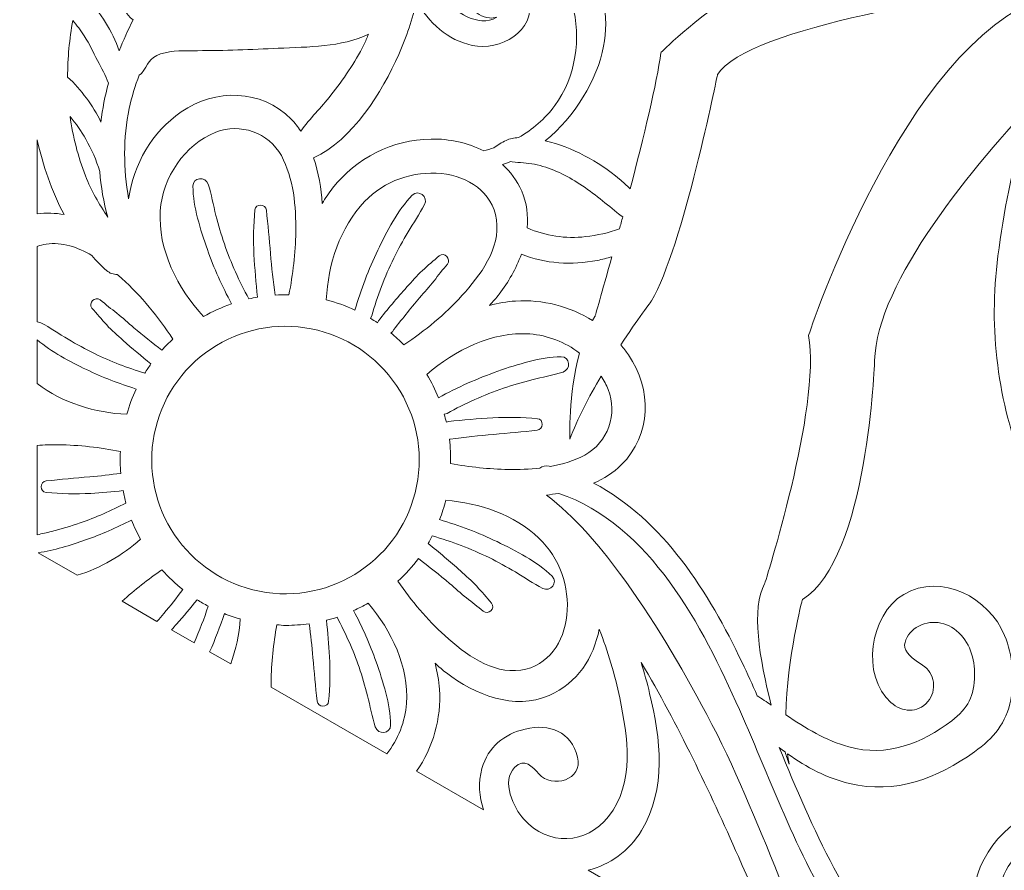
# Model space of a CAD drawing. Extents: x 7 to 992, y -718 to -282.
# Drawn here: x 551.3 to 611.2, y -464 to -412.2 of the extents above; entities that cross this region are included whole.
import ezdxf

# ---------------------------------------------------------------- set-up
doc = ezdxf.new("R2010")
doc.units = 0
doc.header["$MEASUREMENT"] = 0
doc.layers.add('Layer 1', color=7, linetype='Continuous')

msp = doc.modelspace()

# ---------------------------------------------------------------- linework, layer by layer
at = {"layer": 'Layer 1', "lineweight": 0}
for points, knots in [([(515.444, -282.485), (515.444, -282.485), (265.444, -282.485), (265.444, -282.485), (265.444, -282.485), (259.139, -282.485), (259.139, -282.485), (259.139, -282.485), (27.261, -282.485), (27.261, -282.485), (27.261, -282.485), (27.261, -282.863), (27.261, -282.863), (27.261, -282.863), (25.9, -282.863), (25.9, -282.863), (25.9, -282.863), (24.898, -282.863), (24.898, -282.863), (24.898, -282.863), (7.489, -306.853), (7.489, -306.853), (7.489, -306.853), (7.489, -496.33), (7.489, -496.33), (7.489, -496.33), (24.898, -524.256), (24.898, -524.256), (24.898, -524.256), (25.039, -524.256), (25.039, -524.256), (25.039, -524.256), (25.9, -525.977), (25.9, -525.977), (25.9, -525.977), (34.578, -543.332), (34.578, -543.332), (34.578, -543.332), (85.476, -645.118), (85.476, -645.118), (85.476, -645.118), (85.476, -693.393), (85.476, -693.393), (85.476, -693.602), (85.486, -693.809), (85.492, -694.016), (85.35, -694.597), (85.266, -695.2), (85.266, -695.825), (85.266, -695.825), (85.266, -710.022), (85.266, -710.022), (85.266, -714.223), (88.671, -717.628), (92.872, -717.628), (92.872, -717.628), (107.069, -717.628), (107.069, -717.628), (107.484, -717.628), (107.889, -717.586), (108.286, -717.521), (108.736, -717.547), (109.188, -717.561), (109.644, -717.561), (109.644, -717.561), (182.159, -717.561), (182.159, -717.561), (182.563, -717.561), (182.965, -717.551), (183.365, -717.531), (183.743, -717.589), (184.126, -717.628), (184.52, -717.628), (184.52, -717.628), (198.717, -717.628), (198.717, -717.628), (202.917, -717.628), (206.322, -714.223), (206.322, -710.022), (206.322, -710.022), (206.322, -695.825), (206.322, -695.825), (206.322, -695.534), (206.302, -695.248), (206.271, -694.965), (206.303, -694.465), (206.325, -693.962), (206.326, -693.453), (206.326, -693.453), (206.326, -645.118), (206.326, -645.118), (206.326, -645.118), (257.204, -543.332), (257.204, -543.332), (257.204, -543.332), (259.139, -539.46), (259.139, -539.46), (259.139, -539.46), (266.763, -524.209), (266.763, -524.209), (266.763, -524.209), (266.763, -645.118), (266.763, -645.118), (266.763, -645.118), (363.469, -645.118), (363.469, -645.118), (363.737, -645.117), (364.003, -645.104), (364.27, -645.096), (364.76, -645.195), (365.268, -645.248), (365.787, -645.248), (365.787, -645.248), (379.984, -645.248), (379.984, -645.248), (384.185, -645.248), (387.59, -641.843), (387.59, -637.643), (387.59, -637.643), (387.59, -623.445), (387.59, -623.445), (387.59, -623.12), (387.563, -622.802), (387.523, -622.487), (387.556, -621.959), (387.579, -621.428), (387.578, -620.891), (387.578, -620.891), (387.578, -584.634), (387.578, -584.634), (387.578, -584.634), (508.12, -524.362), (508.12, -524.362), (508.12, -524.362), (508.12, -717.561), (508.12, -717.561), (508.12, -717.561), (544.378, -717.561), (544.378, -717.561), (545.281, -717.563), (546.172, -717.512), (547.049, -717.417), (547.049, -717.417), (560.83, -717.417), (560.83, -717.417), (565.03, -717.417), (568.436, -714.012), (568.436, -709.811), (568.436, -709.811), (568.436, -696.131), (568.436, -696.131), (568.534, -695.251), (568.591, -694.358), (568.593, -693.453), (568.593, -693.453), (568.593, -645.118), (568.593, -645.118), (568.593, -645.118), (689.443, -645.118), (689.443, -645.118), (689.443, -645.118), (689.443, -693.393), (689.443, -693.393), (689.443, -693.594), (689.453, -693.791), (689.458, -693.99), (689.345, -694.514), (689.28, -695.056), (689.28, -695.614), (689.28, -695.614), (689.28, -709.811), (689.28, -709.811), (689.28, -714.012), (692.686, -717.417), (696.886, -717.417), (696.886, -717.417), (710.981, -717.417), (710.981, -717.417), (711.845, -717.511), (712.722, -717.561), (713.611, -717.561), (713.611, -717.561), (749.903, -717.561), (749.903, -717.561), (749.903, -717.561), (749.903, -524.209), (749.903, -524.209), (749.903, -524.209), (870.731, -584.622), (870.731, -584.622), (870.731, -584.622), (870.731, -620.95), (870.731, -620.95), (870.731, -621.353), (870.741, -621.753), (870.761, -622.151), (870.71, -622.506), (870.675, -622.865), (870.675, -623.233), (870.675, -623.233), (870.675, -637.431), (870.675, -637.431), (870.675, -641.632), (874.08, -645.036), (878.28, -645.036), (878.28, -645.036), (892.478, -645.036), (892.478, -645.036), (892.583, -645.036), (892.687, -645.025), (892.791, -645.02), (893.486, -645.081), (894.188, -645.118), (894.898, -645.118), (894.898, -645.118), (991.581, -645.118), (991.581, -645.118), (991.581, -645.118), (991.581, -282.485), (991.581, -282.485), (991.581, -282.485), (515.444, -282.485), (515.444, -282.485)], [0, 0, 0, 0, 1, 1, 1, 2, 2, 2, 3, 3, 3, 4, 4, 4, 5, 5, 5, 6, 6, 6, 7, 7, 7, 8, 8, 8, 9, 9, 9, 10, 10, 10, 11, 11, 11, 12, 12, 12, 13, 13, 13, 14, 14, 14, 15, 15, 15, 16, 16, 16, 17, 17, 17, 18, 18, 18, 19, 19, 19, 20, 20, 20, 21, 21, 21, 22, 22, 22, 23, 23, 23, 24, 24, 24, 25, 25, 25, 26, 26, 26, 27, 27, 27, 28, 28, 28, 29, 29, 29, 30, 30, 30, 31, 31, 31, 32, 32, 32, 33, 33, 33, 34, 34, 34, 35, 35, 35, 36, 36, 36, 37, 37, 37, 38, 38, 38, 39, 39, 39, 40, 40, 40, 41, 41, 41, 42, 42, 42, 43, 43, 43, 44, 44, 44, 45, 45, 45, 46, 46, 46, 47, 47, 47, 48, 48, 48, 49, 49, 49, 50, 50, 50, 51, 51, 51, 52, 52, 52, 53, 53, 53, 54, 54, 54, 55, 55, 55, 56, 56, 56, 57, 57, 57, 58, 58, 58, 59, 59, 59, 60, 60, 60, 61, 61, 61, 62, 62, 62, 63, 63, 63, 64, 64, 64, 65, 65, 65, 66, 66, 66, 67, 67, 67, 68, 68, 68, 69, 69, 69, 70, 70, 70, 71, 71, 71, 72, 72, 72, 73, 73, 73, 74, 74, 74, 74]), ([(587.828, -421.895), (586.526, -420.817), (584.96, -419.96), (583.313, -419.563), (585.123, -418.081), (586.465, -415.864), (586.86, -413.817), (587.565, -410.179), (585.304, -406.305), (582.087, -404.668), (580.206, -403.71), (578.036, -403.727), (576.421, -405.173), (576.327, -405.257), (576.25, -405.351), (576.164, -405.44), (576.146, -402.813), (575.645, -400.186), (574.688, -397.742), (574.465, -397.172), (574.212, -396.626), (573.943, -396.093), (577.532, -398.308), (581.525, -399.689), (586.039, -399.661), (587.107, -403.989), (592.521, -405.773), (596.514, -405.75), (601.091, -405.724), (605.897, -404.427), (609.835, -401.972), (609.94, -402.684), (610.079, -403.391), (610.257, -404.088), (597.572, -406.625), (590.352, -414.205), (590.352, -414.205), (590.1, -416.046), (589.299, -419.353), (588.478, -422.49), (588.261, -422.284), (588.047, -422.077), (587.828, -421.895)], [0, 0, 0, 0, 1, 1, 1, 2, 2, 2, 3, 3, 3, 4, 4, 4, 5, 5, 5, 6, 6, 6, 7, 7, 7, 8, 8, 8, 9, 9, 9, 10, 10, 10, 11, 11, 11, 12, 12, 12, 13, 13, 13, 14, 14, 14, 14]), ([(574.398, -414.309), (574.869, -413.254), (575.217, -412.16), (575.491, -411.048), (576.168, -412.367), (577.413, -413.457), (578.857, -413.762), (580.598, -414.128), (582.698, -412.916), (582.358, -410.935), (582.078, -409.304), (579.44, -408.158), (578.732, -410.146), (578.422, -411.017), (578.961, -412.037), (579.923, -412.095), (580.08, -412.104), (580.223, -412.085), (580.356, -412.053), (579.83, -412.41), (579.069, -412.266), (578.527, -412.009), (577.46, -411.505), (576.65, -410.349), (576.587, -409.159), (576.535, -408.203), (577.191, -407.139), (577.948, -406.592), (578.916, -405.893), (580.065, -406.003), (581.109, -406.486), (583.044, -407.379), (584.398, -409.232), (584.956, -411.258), (585.525, -413.33), (585.17, -415.688), (583.891, -417.427), (583.307, -418.222), (582.538, -418.888), (581.676, -419.372), (581.412, -419.391), (581.155, -419.435), (580.926, -419.549), (580.663, -419.68), (580.412, -419.823), (580.185, -419.992), (579.98, -420.056), (579.774, -420.124), (579.568, -420.187), (578.607, -419.682), (577.486, -419.444), (576.357, -419.461), (574, -419.498), (571.818, -420.599), (570.367, -422.452), (570.135, -422.749), (569.929, -423.062), (569.736, -423.384), (569.675, -422.474), (569.52, -421.508), (569.214, -420.601), (571.588, -419.526), (573.373, -416.602), (574.398, -414.309)], [0, 0, 0, 0, 1, 1, 1, 2, 2, 2, 3, 3, 3, 4, 4, 4, 5, 5, 5, 6, 6, 6, 7, 7, 7, 8, 8, 8, 9, 9, 9, 10, 10, 10, 11, 11, 11, 12, 12, 12, 13, 13, 13, 14, 14, 14, 15, 15, 15, 16, 16, 16, 17, 17, 17, 18, 18, 18, 19, 19, 19, 20, 20, 20, 21, 21, 21, 21]), ([(556.545, -412.372), (556.206, -411.807), (555.808, -411.288), (555.37, -410.797), (555.254, -410.667), (555.137, -410.536), (555.015, -410.409), (555.304, -409.458), (555.671, -408.531), (556.134, -407.638), (556.328, -408.156), (556.529, -408.673), (556.732, -409.19), (556.944, -409.73), (557.156, -410.27), (557.369, -410.81), (557.56, -411.294), (557.772, -411.913), (558.238, -412.203), (557.911, -412.821), (557.628, -413.456), (557.374, -414.099), (557.374, -414.099), (557.372, -414.092), (557.372, -414.092), (557.211, -413.495), (556.86, -412.898), (556.545, -412.372)], [0, 0, 0, 0, 1, 1, 1, 2, 2, 2, 3, 3, 3, 4, 4, 4, 5, 5, 5, 6, 6, 6, 7, 7, 7, 8, 8, 8, 9, 9, 9, 9]), ([(596.663, -446.527), (595.837, -447.995), (596.331, -451.088), (597.069, -453.912), (596.784, -453.72), (596.499, -453.529), (596.211, -453.344), (595.914, -452.667), (595.611, -451.991), (595.293, -451.322), (593.273, -447.081), (590.492, -442.606), (586.251, -440.401), (586.879, -440.123), (587.46, -439.764), (587.94, -439.29), (589.79, -437.465), (589.808, -434.683), (588.377, -432.593), (588.232, -432.381), (588.066, -432.187), (587.901, -431.994), (588.928, -430.433), (589.776, -429.313), (589.776, -429.313), (591.69, -426.062), (593.793, -415.543), (593.793, -415.543), (595.596, -412.592), (609.333, -410.627), (613.224, -410.125), (613.407, -410.34), (613.593, -410.552), (613.791, -410.755), (605.031, -413.843), (599.34, -431.417), (599.34, -431.417), (600.106, -435.817), (596.663, -446.527), (596.663, -446.527)], [0, 0, 0, 0, 1, 1, 1, 2, 2, 2, 3, 3, 3, 4, 4, 4, 5, 5, 5, 6, 6, 6, 7, 7, 7, 8, 8, 8, 9, 9, 9, 10, 10, 10, 11, 11, 11, 12, 12, 12, 13, 13, 13, 13]), ([(556.269, -418.427), (556.015, -417.919), (555.733, -417.424), (555.387, -416.975), (555.041, -416.524), (554.675, -416.064), (554.241, -415.688), (554.246, -414.524), (554.348, -413.373), (554.56, -412.248), (554.796, -412.528), (555.047, -412.862), (555.256, -413.182), (555.594, -413.698), (555.777, -414.17), (556.06, -414.687), (556.307, -415.139), (556.538, -415.58), (556.726, -416.06), (556.516, -416.842), (556.363, -417.632), (556.269, -418.427)], [0, 0, 0, 0, 1, 1, 1, 2, 2, 2, 3, 3, 3, 4, 4, 4, 5, 5, 5, 6, 6, 6, 7, 7, 7, 7]), ([(561.15, -417.815), (559.372, -419.033), (558.249, -420.996), (557.953, -423.095), (557.628, -421.278), (557.619, -419.409), (557.992, -417.602), (558.137, -416.901), (558.349, -416.231), (558.597, -415.578), (558.597, -415.578), (558.736, -415.463), (558.736, -415.463), (559.157, -414.92), (559.175, -414.514), (559.902, -414.285), (560.622, -414.057), (561.396, -414.086), (562.142, -414.084), (563.781, -414.079), (565.418, -414.013), (567.056, -413.937), (568.883, -413.853), (570.909, -413.875), (572.552, -413.087), (572.456, -413.298), (572.379, -413.517), (572.273, -413.723), (571.714, -414.822), (571.025, -415.825), (570.264, -416.793), (569.671, -417.548), (568.988, -418.212), (568.426, -418.978), (568.252, -418.72), (568.065, -418.473), (567.847, -418.252), (566.023, -416.402), (563.24, -416.384), (561.15, -417.815)], [0, 0, 0, 0, 1, 1, 1, 2, 2, 2, 3, 3, 3, 4, 4, 4, 5, 5, 5, 6, 6, 6, 7, 7, 7, 8, 8, 8, 9, 9, 9, 10, 10, 10, 11, 11, 11, 12, 12, 12, 13, 13, 13, 13]), ([(639.14, -471.974), (637.841, -470.718), (635.896, -470.507), (634.263, -471.243), (633.332, -471.662), (632.536, -472.336), (631.965, -473.184), (631.804, -473.422), (631.668, -473.658), (631.552, -473.895), (631.436, -473.658), (631.3, -473.422), (631.138, -473.184), (630.567, -472.336), (629.771, -471.662), (628.841, -471.243), (627.208, -470.507), (625.263, -470.718), (623.964, -471.974), (624.858, -468.197), (623.219, -463.827), (620.138, -461.427), (617.996, -459.759), (615.239, -459.245), (612.776, -460.538), (610.501, -461.731), (608.765, -464.469), (609.565, -467.081), (610.201, -469.153), (613.237, -470.421), (614.613, -468.245), (615.026, -467.592), (614.711, -466.754), (615.055, -466.132), (615.455, -465.408), (616.503, -465.552), (617.151, -465.809), (617.981, -466.138), (618.523, -466.871), (618.752, -467.715), (619.239, -469.507), (618.529, -471.795), (616.989, -472.878), (615.232, -474.112), (612.221, -473.686), (610.291, -473.108), (605.841, -471.777), (602.971, -467.706), (600.876, -463.81), (599.604, -461.445), (598.578, -458.972), (597.55, -456.499), (597.665, -456.592), (597.79, -456.672), (597.909, -456.761), (597.992, -457.018), (598.074, -457.266), (598.152, -457.498), (598.114, -457.294), (598.086, -457.082), (598.059, -456.871), (599.207, -457.706), (600.481, -458.358), (601.819, -458.682), (604.616, -459.358), (607.167, -458.38), (609.435, -456.755), (610.574, -455.937), (611.384, -454.987), (611.647, -453.581), (611.891, -452.269), (611.771, -450.904), (611.264, -449.667), (610.328, -447.385), (607.431, -445.821), (605.13, -447.172), (603.042, -448.399), (602.512, -452.136), (604.352, -453.749), (605.026, -454.34), (605.97, -454.437), (606.595, -453.699), (607.157, -453.034), (607.04, -451.949), (606.271, -451.478), (605.921, -451.265), (605.279, -450.844), (605.193, -450.398), (605.117, -450.005), (605.453, -449.515), (605.74, -449.299), (606.549, -448.691), (607.569, -448.758), (608.347, -449.386), (609.14, -450.027), (609.445, -451.108), (609.443, -452.094), (609.441, -453.334), (609.022, -454.113), (608.05, -454.862), (606.232, -456.264), (604.083, -457.081), (601.794, -456.454), (600.38, -456.066), (599.151, -455.309), (597.949, -454.504), (598.023, -451.011), (598.958, -447.483), (598.958, -447.483), (602.974, -444.997), (603.356, -432.948), (603.356, -432.948), (603.482, -428.136), (609.391, -421.065), (613.371, -416.833), (613.038, -417.42), (612.743, -418.025), (612.535, -418.67), (611.704, -421.244), (611.215, -423.896), (610.862, -426.574), (610.268, -431.077), (610.866, -435.421), (612.499, -439.653), (614.087, -443.771), (616.157, -448.1), (619.417, -451.177), (622.476, -454.062), (625.808, -454.957), (629.663, -455.319), (629.714, -455.414), (629.808, -455.484), (629.947, -455.477), (630.27, -455.459), (630.587, -455.44), (630.902, -455.419), (631.217, -455.44), (631.534, -455.459), (631.857, -455.477), (631.996, -455.484), (632.09, -455.414), (632.141, -455.319), (635.996, -454.957), (639.328, -454.062), (642.386, -451.177), (645.647, -448.1), (647.717, -443.771), (649.305, -439.653), (650.938, -435.421), (651.537, -431.077), (650.941, -426.574), (650.589, -423.896), (650.1, -421.244), (649.269, -418.67), (649.061, -418.025), (648.766, -417.42), (648.433, -416.833), (652.414, -421.065), (658.321, -428.136), (658.448, -432.948), (658.448, -432.948), (658.83, -444.997), (662.847, -447.483), (662.847, -447.483), (663.936, -451.588), (663.856, -455.325), (663.055, -455.796), (662.222, -456.203), (661.31, -456.454), (659.021, -457.081), (656.872, -456.264), (655.053, -454.862), (654.081, -454.113), (653.662, -453.334), (653.66, -452.094), (653.658, -451.108), (653.963, -450.027), (654.757, -449.386), (655.534, -448.758), (656.555, -448.691), (657.362, -449.299), (657.65, -449.515), (657.986, -450.005), (657.91, -450.398), (657.824, -450.844), (657.183, -451.265), (656.833, -451.478), (656.064, -451.949), (655.947, -453.034), (656.509, -453.699), (657.134, -454.437), (658.077, -454.34), (658.752, -453.749), (660.592, -452.136), (660.062, -448.399), (657.974, -447.172), (655.673, -445.821), (652.774, -447.385), (651.839, -449.667), (651.332, -450.904), (651.213, -452.269), (651.457, -453.581), (651.72, -454.987), (652.529, -455.937), (653.669, -456.755), (655.936, -458.38), (658.486, -459.358), (661.284, -458.682), (662.821, -458.31), (664.283, -457.52), (665.554, -456.499), (664.525, -458.972), (663.5, -461.445), (662.228, -463.81), (660.133, -467.706), (657.262, -471.777), (652.813, -473.108), (650.882, -473.686), (647.871, -474.112), (646.113, -472.878), (644.574, -471.795), (643.864, -469.507), (644.352, -467.715), (644.581, -466.871), (645.123, -466.138), (645.952, -465.809), (646.6, -465.552), (647.648, -465.408), (648.049, -466.132), (648.393, -466.754), (648.077, -467.592), (648.49, -468.245), (649.866, -470.421), (652.902, -469.153), (653.537, -467.081), (654.338, -464.469), (652.603, -461.731), (650.327, -460.538), (647.863, -459.245), (645.107, -459.759), (642.966, -461.427), (639.885, -463.827), (638.245, -468.197), (639.14, -471.974)], [0, 0, 0, 0, 1, 1, 1, 2, 2, 2, 3, 3, 3, 4, 4, 4, 5, 5, 5, 6, 6, 6, 7, 7, 7, 8, 8, 8, 9, 9, 9, 10, 10, 10, 11, 11, 11, 12, 12, 12, 13, 13, 13, 14, 14, 14, 15, 15, 15, 16, 16, 16, 17, 17, 17, 18, 18, 18, 19, 19, 19, 20, 20, 20, 21, 21, 21, 22, 22, 22, 23, 23, 23, 24, 24, 24, 25, 25, 25, 26, 26, 26, 27, 27, 27, 28, 28, 28, 29, 29, 29, 30, 30, 30, 31, 31, 31, 32, 32, 32, 33, 33, 33, 34, 34, 34, 35, 35, 35, 36, 36, 36, 37, 37, 37, 38, 38, 38, 39, 39, 39, 40, 40, 40, 41, 41, 41, 42, 42, 42, 43, 43, 43, 44, 44, 44, 45, 45, 45, 46, 46, 46, 47, 47, 47, 48, 48, 48, 49, 49, 49, 50, 50, 50, 51, 51, 51, 52, 52, 52, 53, 53, 53, 54, 54, 54, 55, 55, 55, 56, 56, 56, 57, 57, 57, 58, 58, 58, 59, 59, 59, 60, 60, 60, 61, 61, 61, 62, 62, 62, 63, 63, 63, 64, 64, 64, 65, 65, 65, 66, 66, 66, 67, 67, 67, 68, 68, 68, 69, 69, 69, 70, 70, 70, 71, 71, 71, 72, 72, 72, 73, 73, 73, 74, 74, 74, 75, 75, 75, 76, 76, 76, 77, 77, 77, 78, 78, 78, 79, 79, 79, 80, 80, 80, 81, 81, 81, 81]), ([(556.686, -424.21), (556.162, -423.429), (555.689, -422.618), (555.326, -421.695), (554.87, -420.533), (554.561, -419.317), (554.39, -418.082), (554.743, -418.522), (555.069, -418.982), (555.35, -419.472), (555.705, -420.091), (555.984, -420.751), (556.194, -421.432), (556.267, -422.366), (556.432, -423.294), (556.686, -424.21)], [0, 0, 0, 0, 1, 1, 1, 2, 2, 2, 3, 3, 3, 4, 4, 4, 5, 5, 5, 5]), ([(565.581, -426.49), (565.628, -427.357), (565.704, -428.223), (565.8, -429.086), (565.623, -429.116), (565.447, -429.152), (565.272, -429.192), (564.683, -428.121), (564.179, -427.006), (563.782, -425.848), (563.586, -425.274), (563.416, -424.692), (563.265, -424.105), (563.103, -423.476), (562.995, -422.835), (562.797, -422.216), (562.638, -421.72), (561.857, -421.774), (561.865, -422.329), (561.884, -423.625), (562.32, -424.965), (562.745, -426.181), (563.144, -427.322), (563.643, -428.425), (564.213, -429.491), (563.624, -429.694), (563.055, -429.956), (562.508, -430.271), (560.946, -428.564), (559.717, -426.194), (559.883, -423.828), (560.024, -421.789), (561.349, -419.82), (563.268, -419.047), (564.735, -418.457), (566.493, -419.077), (567.249, -420.473), (568.003, -421.863), (568.149, -423.569), (568.126, -425.123), (568.107, -426.405), (567.956, -427.688), (567.708, -428.948), (567.429, -428.942), (567.149, -428.942), (566.872, -428.959), (566.756, -428.12), (566.658, -427.278), (566.589, -426.434), (566.517, -425.55), (566.426, -424.673), (566.337, -423.791), (566.298, -423.395), (565.666, -423.371), (565.634, -423.776), (565.56, -424.687), (565.531, -425.578), (565.581, -426.49)], [0, 0, 0, 0, 1, 1, 1, 2, 2, 2, 3, 3, 3, 4, 4, 4, 5, 5, 5, 6, 6, 6, 7, 7, 7, 8, 8, 8, 9, 9, 9, 10, 10, 10, 11, 11, 11, 12, 12, 12, 13, 13, 13, 14, 14, 14, 15, 15, 15, 16, 16, 16, 17, 17, 17, 18, 18, 18, 19, 19, 19, 19]), ([(554.03, -424.063), (553.486, -423.958), (552.937, -423.95), (552.391, -424.019), (552.391, -424.019), (552.391, -419.512), (552.391, -419.512), (552.735, -421.054), (553.268, -422.626), (554.03, -424.063)], [0, 0, 0, 0, 1, 1, 1, 2, 2, 2, 3, 3, 3, 3]), ([(585.767, -425.402), (584.544, -425.539), (583.329, -425.36), (582.214, -424.87), (582.277, -424.121), (582.194, -423.366), (581.878, -422.638), (581.594, -421.984), (581.185, -421.449), (580.703, -421.001), (580.869, -420.95), (581.035, -420.898), (581.197, -420.833), (581.197, -420.833), (581.304, -420.845), (581.304, -420.845), (581.752, -420.911), (582.203, -420.902), (582.652, -420.995), (583.576, -421.186), (584.465, -421.6), (585.258, -422.103), (586.112, -422.645), (586.898, -423.294), (587.675, -423.939), (587.785, -424.031), (587.912, -424.102), (588.027, -424.187), (587.96, -424.437), (587.894, -424.685), (587.828, -424.927), (587.162, -425.165), (586.47, -425.323), (585.767, -425.402)], [0, 0, 0, 0, 1, 1, 1, 2, 2, 2, 3, 3, 3, 4, 4, 4, 5, 5, 5, 6, 6, 6, 7, 7, 7, 8, 8, 8, 9, 9, 9, 10, 10, 10, 11, 11, 11, 11]), ([(576.863, -426.566), (576.515, -426.862), (576.169, -427.162), (575.831, -427.469), (575.495, -427.774), (575.196, -428.126), (574.893, -428.464), (574.292, -429.134), (573.712, -429.822), (573.152, -430.527), (573.152, -430.527), (573.094, -430.645), (573.094, -430.645), (572.954, -430.552), (572.819, -430.453), (572.676, -430.367), (572.676, -430.367), (572.751, -430.222), (572.751, -430.222), (573.096, -429.017), (573.539, -427.846), (574.091, -426.721), (574.358, -426.174), (574.65, -425.64), (574.96, -425.116), (575.29, -424.557), (575.666, -424.029), (575.963, -423.453), (576.205, -422.984), (575.602, -422.488), (575.218, -422.883), (574.314, -423.813), (573.677, -425.07), (573.117, -426.23), (572.553, -427.401), (572.092, -428.621), (571.731, -429.869), (571.171, -429.611), (570.586, -429.403), (569.981, -429.25), (570.091, -427.097), (570.809, -424.846), (572.315, -423.263), (573.511, -422.005), (575.278, -421.387), (577.001, -421.568), (578.61, -421.738), (580.093, -422.664), (580.34, -424.373), (580.593, -426.136), (579.356, -427.759), (578.24, -428.992), (577.207, -430.133), (575.989, -431.126), (574.708, -431.993), (574.458, -431.735), (574.195, -431.493), (573.922, -431.265), (573.922, -431.265), (574.004, -431.195), (574.004, -431.195), (574.537, -430.486), (575.09, -429.792), (575.664, -429.116), (575.954, -428.774), (576.268, -428.448), (576.541, -428.093), (576.807, -427.748), (577.078, -427.408), (577.354, -427.071), (577.605, -426.764), (577.17, -426.306), (576.863, -426.566)], [0, 0, 0, 0, 1, 1, 1, 2, 2, 2, 3, 3, 3, 4, 4, 4, 5, 5, 5, 6, 6, 6, 7, 7, 7, 8, 8, 8, 9, 9, 9, 10, 10, 10, 11, 11, 11, 12, 12, 12, 13, 13, 13, 14, 14, 14, 15, 15, 15, 16, 16, 16, 17, 17, 17, 18, 18, 18, 19, 19, 19, 20, 20, 20, 21, 21, 21, 22, 22, 22, 23, 23, 23, 24, 24, 24, 24]), ([(552.931, -425.852), (553.916, -425.711), (554.854, -426.042), (555.708, -426.55), (555.991, -426.873), (556.29, -427.179), (556.607, -427.461), (556.803, -427.637), (557.034, -427.705), (557.262, -427.7), (557.357, -427.784), (557.456, -427.868), (557.549, -427.952), (558.734, -429.025), (559.76, -430.296), (560.649, -431.632), (560.415, -431.849), (560.191, -432.075), (559.982, -432.31), (559.402, -431.866), (558.826, -431.416), (558.27, -430.943), (557.928, -430.653), (557.602, -430.34), (557.246, -430.066), (556.901, -429.8), (556.562, -429.529), (556.225, -429.254), (555.918, -429.003), (555.459, -429.437), (555.72, -429.744), (556.016, -430.093), (556.315, -430.438), (556.622, -430.776), (556.928, -431.112), (557.279, -431.411), (557.617, -431.714), (558.169, -432.209), (558.74, -432.68), (559.315, -433.146), (559.184, -433.331), (559.059, -433.519), (558.94, -433.711), (557.89, -433.388), (556.861, -433), (555.874, -432.517), (555.327, -432.248), (554.794, -431.956), (554.27, -431.647), (553.711, -431.317), (553.183, -430.941), (552.606, -430.643), (552.606, -430.643), (552.391, -430.593), (552.391, -430.593), (552.391, -430.593), (552.391, -425.993), (552.391, -425.993), (552.562, -425.933), (552.737, -425.88), (552.931, -425.852)], [0, 0, 0, 0, 1, 1, 1, 2, 2, 2, 3, 3, 3, 4, 4, 4, 5, 5, 5, 6, 6, 6, 7, 7, 7, 8, 8, 8, 9, 9, 9, 10, 10, 10, 11, 11, 11, 12, 12, 12, 13, 13, 13, 14, 14, 14, 15, 15, 15, 16, 16, 16, 17, 17, 17, 18, 18, 18, 19, 19, 19, 20, 20, 20, 20]), ([(587.362, -426.627), (586.773, -428.758), (586.334, -430.27), (586.334, -430.27), (586.334, -430.27), (586.195, -430.513), (586.195, -430.513), (584.811, -429.643), (583.155, -429.213), (581.507, -429.32), (580.969, -429.354), (580.442, -429.453), (579.925, -429.584), (580.121, -429.356), (580.332, -429.138), (580.514, -428.899), (581.06, -428.179), (581.537, -427.345), (581.855, -426.468), (583.308, -427.057), (584.924, -427.145), (586.471, -426.85), (586.772, -426.792), (587.066, -426.708), (587.362, -426.627)], [0, 0, 0, 0, 1, 1, 1, 2, 2, 2, 3, 3, 3, 4, 4, 4, 5, 5, 5, 6, 6, 6, 7, 7, 7, 8, 8, 8, 8]), ([(559.445, -437.826), (559.758, -435.675), (560.891, -433.774), (562.634, -432.475), (564.377, -431.175), (566.523, -430.632), (568.672, -430.946), (570.823, -431.259), (572.724, -432.392), (574.023, -434.135), (575.322, -435.878), (575.865, -438.022), (575.552, -440.173), (574.904, -444.614), (570.763, -447.698), (566.324, -447.053), (561.884, -446.406), (558.798, -442.267), (559.445, -437.826)], [0, 0, 0, 0, 1, 1, 1, 2, 2, 2, 3, 3, 3, 4, 4, 4, 5, 5, 5, 6, 6, 6, 6]), ([(582.831, -436.48), (581.92, -436.406), (581.029, -436.378), (580.117, -436.427), (579.214, -436.476), (578.312, -436.553), (577.413, -436.656), (577.413, -436.656), (577.291, -436.696), (577.291, -436.696), (577.253, -436.534), (577.207, -436.373), (577.16, -436.213), (577.16, -436.213), (577.338, -436.157), (577.338, -436.157), (578.433, -435.55), (579.573, -435.034), (580.759, -434.629), (581.333, -434.433), (581.915, -434.263), (582.502, -434.111), (583.131, -433.949), (583.773, -433.841), (584.392, -433.643), (584.888, -433.485), (584.833, -432.704), (584.278, -432.711), (582.982, -432.731), (581.643, -433.167), (580.427, -433.592), (579.178, -434.028), (577.969, -434.572), (576.813, -435.212), (576.612, -434.725), (576.384, -434.247), (576.107, -433.79), (577.798, -432.307), (580.081, -431.165), (582.364, -431.325), (583.453, -431.401), (584.516, -431.822), (585.394, -432.483), (584.695, -434.98), (584.804, -437.729), (584.804, -437.729), (585.255, -436.505), (585.968, -435.153), (586.713, -433.895), (586.878, -434.154), (587.028, -434.423), (587.145, -434.711), (587.735, -436.179), (587.114, -437.936), (585.72, -438.692), (585.073, -439.042), (584.358, -439.257), (583.623, -439.389), (583.623, -439.389), (583.557, -439.37), (583.557, -439.37), (583.322, -439.311), (583.132, -439.369), (582.99, -439.483), (582.345, -439.557), (581.694, -439.578), (581.068, -439.569), (579.892, -439.551), (578.711, -439.426), (577.551, -439.213), (577.562, -438.714), (577.536, -438.218), (577.476, -437.728), (577.476, -437.728), (577.529, -437.732), (577.529, -437.732), (578.408, -437.607), (579.29, -437.508), (580.174, -437.435), (581.058, -437.363), (581.935, -437.272), (582.816, -437.184), (583.212, -437.144), (583.236, -436.513), (582.831, -436.48)], [0, 0, 0, 0, 1, 1, 1, 2, 2, 2, 3, 3, 3, 4, 4, 4, 5, 5, 5, 6, 6, 6, 7, 7, 7, 8, 8, 8, 9, 9, 9, 10, 10, 10, 11, 11, 11, 12, 12, 12, 13, 13, 13, 14, 14, 14, 15, 15, 15, 16, 16, 16, 17, 17, 17, 18, 18, 18, 19, 19, 19, 20, 20, 20, 21, 21, 21, 22, 22, 22, 23, 23, 23, 24, 24, 24, 25, 25, 25, 26, 26, 26, 27, 27, 27, 28, 28, 28, 28]), ([(555.384, -433.49), (556.36, -433.961), (557.377, -434.344), (558.41, -434.674), (558.177, -435.166), (557.992, -435.683), (557.84, -436.213), (555.919, -436.12), (553.929, -435.529), (552.391, -434.34), (552.391, -434.34), (552.391, -431.68), (552.391, -431.68), (553.273, -432.426), (554.358, -432.996), (555.384, -433.49)], [0, 0, 0, 0, 1, 1, 1, 2, 2, 2, 3, 3, 3, 4, 4, 4, 5, 5, 5, 5]), ([(552.391, -438.105), (552.825, -438.078), (553.259, -438.06), (553.681, -438.066), (554.944, -438.085), (556.21, -438.231), (557.453, -438.473), (557.429, -438.92), (557.44, -439.365), (557.476, -439.807), (556.847, -439.885), (556.219, -439.967), (555.587, -440.018), (554.703, -440.09), (553.826, -440.181), (552.944, -440.27), (552.549, -440.31), (552.524, -440.941), (552.93, -440.974), (553.841, -441.048), (554.731, -441.076), (555.644, -441.026), (556.303, -440.991), (556.96, -440.924), (557.616, -440.859), (557.664, -441.114), (557.717, -441.367), (557.784, -441.617), (556.884, -442.08), (555.961, -442.497), (555.002, -442.825), (554.428, -443.021), (553.846, -443.191), (553.259, -443.342), (552.971, -443.417), (552.681, -443.481), (552.391, -443.547), (552.391, -443.547), (552.391, -438.105), (552.391, -438.105)], [0, 0, 0, 0, 1, 1, 1, 2, 2, 2, 3, 3, 3, 4, 4, 4, 5, 5, 5, 6, 6, 6, 7, 7, 7, 8, 8, 8, 9, 9, 9, 10, 10, 10, 11, 11, 11, 12, 12, 12, 13, 13, 13, 13]), ([(602.487, -471.502), (600.332, -469.537), (598.633, -467.035), (597.532, -464.336), (596.17, -460.996), (594.839, -457.677), (593.145, -454.484), (591.566, -451.507), (589.836, -448.593), (587.834, -445.88), (586.538, -444.123), (585.113, -442.457), (583.385, -441.129), (583.632, -441.102), (583.88, -441.066), (584.129, -441.023), (589.685, -442.909), (592.9, -449.133), (595.125, -454.179), (597.103, -458.664), (598.775, -463.393), (601.502, -467.498), (603.757, -470.893), (606.86, -473.842), (610.979, -474.659), (612.881, -475.037), (615.356, -475.203), (617.133, -474.29), (618.683, -473.496), (619.708, -471.888), (620.05, -470.209), (620.363, -468.665), (620.167, -466.835), (619.052, -465.636), (617.94, -464.442), (615.524, -463.902), (614.302, -465.238), (613.719, -465.875), (613.99, -466.564), (613.668, -467.272), (613.373, -467.921), (612.507, -468.113), (611.879, -467.844), (610.332, -467.181), (610.801, -464.835), (611.483, -463.737), (613.207, -460.968), (616.736, -460.813), (619.123, -462.748), (623.23, -466.076), (624.253, -473.825), (618.495, -476.077), (615.871, -477.103), (612.689, -476.598), (610.065, -475.822), (607.245, -474.989), (604.656, -473.479), (602.487, -471.502)], [0, 0, 0, 0, 1, 1, 1, 2, 2, 2, 3, 3, 3, 4, 4, 4, 5, 5, 5, 6, 6, 6, 7, 7, 7, 8, 8, 8, 9, 9, 9, 10, 10, 10, 11, 11, 11, 12, 12, 12, 13, 13, 13, 14, 14, 14, 15, 15, 15, 16, 16, 16, 17, 17, 17, 18, 18, 18, 19, 19, 19, 19]), ([(574.345, -446.37), (574.803, -445.945), (575.22, -445.485), (575.587, -444.99), (576.233, -445.481), (576.871, -445.985), (577.491, -446.51), (577.833, -446.801), (578.159, -447.114), (578.514, -447.388), (578.858, -447.653), (579.199, -447.924), (579.536, -448.2), (579.843, -448.451), (580.302, -448.017), (580.041, -447.709), (579.745, -447.361), (579.445, -447.016), (579.139, -446.678), (578.833, -446.342), (578.482, -446.043), (578.144, -445.739), (577.507, -445.168), (576.851, -444.619), (576.183, -444.085), (576.273, -443.932), (576.352, -443.771), (576.434, -443.613), (577.621, -443.956), (578.776, -444.393), (579.887, -444.937), (580.434, -445.205), (580.967, -445.497), (581.491, -445.807), (582.05, -446.137), (582.578, -446.513), (583.155, -446.81), (583.623, -447.051), (584.119, -446.448), (583.725, -446.064), (582.795, -445.161), (581.538, -444.523), (580.377, -443.964), (579.25, -443.421), (578.077, -442.978), (576.879, -442.623), (577.026, -442.239), (577.159, -441.849), (577.259, -441.445), (579.315, -441.607), (581.423, -442.325), (582.929, -443.757), (584.188, -444.954), (584.805, -446.721), (584.623, -448.443), (584.454, -450.054), (583.528, -451.536), (581.818, -451.782), (580.056, -452.036), (578.433, -450.798), (577.2, -449.683), (576.123, -448.708), (575.177, -447.571), (574.345, -446.37)], [0, 0, 0, 0, 1, 1, 1, 2, 2, 2, 3, 3, 3, 4, 4, 4, 5, 5, 5, 6, 6, 6, 7, 7, 7, 8, 8, 8, 9, 9, 9, 10, 10, 10, 11, 11, 11, 12, 12, 12, 13, 13, 13, 14, 14, 14, 15, 15, 15, 16, 16, 16, 17, 17, 17, 18, 18, 18, 19, 19, 19, 20, 20, 20, 21, 21, 21, 21]), ([(558.129, -442.652), (558.285, -443.05), (558.469, -443.437), (558.676, -443.816), (557.587, -444.778), (556.246, -445.588), (554.818, -446.007), (554.818, -446.007), (552.446, -444.637), (552.446, -444.637), (553.432, -444.489), (554.418, -444.182), (555.334, -443.862), (556.294, -443.526), (557.221, -443.109), (558.129, -442.652)], [0, 0, 0, 0, 1, 1, 1, 2, 2, 2, 3, 3, 3, 4, 4, 4, 5, 5, 5, 5]), ([(559.982, -445.681), (560.373, -446.123), (560.803, -446.521), (561.258, -446.883), (560.876, -447.373), (560.498, -447.865), (560.097, -448.338), (559.961, -448.498), (559.819, -448.655), (559.679, -448.813), (559.679, -448.813), (557.565, -447.592), (557.565, -447.592), (558.319, -446.897), (559.134, -446.258), (559.982, -445.681)], [0, 0, 0, 0, 1, 1, 1, 2, 2, 2, 3, 3, 3, 4, 4, 4, 5, 5, 5, 5]), ([(560.868, -448.99), (561.302, -448.506), (561.712, -448.003), (562.124, -447.5), (562.342, -447.638), (562.565, -447.765), (562.793, -447.885), (562.55, -448.645), (562.262, -449.389), (561.939, -450.118), (561.939, -450.118), (560.566, -449.326), (560.566, -449.326), (560.667, -449.213), (560.768, -449.101), (560.868, -448.99)], [0, 0, 0, 0, 1, 1, 1, 2, 2, 2, 3, 3, 3, 4, 4, 4, 5, 5, 5, 5]), ([(566.972, -449.023), (567.154, -449.033), (567.338, -449.063), (567.52, -449.063), (567.998, -449.063), (568.472, -449.024), (568.94, -448.956), (569.028, -449.643), (569.115, -450.33), (569.172, -451.02), (569.244, -451.904), (569.335, -452.781), (569.423, -453.663), (569.463, -454.059), (570.094, -454.083), (570.127, -453.677), (570.201, -452.767), (570.23, -451.876), (570.18, -450.964), (570.14, -450.224), (570.069, -449.486), (569.992, -448.749), (570.21, -448.694), (570.427, -448.633), (570.64, -448.563), (571.16, -449.543), (571.618, -450.554), (571.979, -451.605), (572.175, -452.179), (572.345, -452.761), (572.496, -453.349), (572.658, -453.978), (572.766, -454.619), (572.964, -455.237), (573.123, -455.734), (573.904, -455.68), (573.896, -455.124), (573.876, -453.829), (573.44, -452.489), (573.016, -451.273), (572.641, -450.202), (572.173, -449.167), (571.647, -448.163), (571.949, -448.024), (572.245, -447.871), (572.535, -447.703), (573.952, -449.378), (575.022, -451.593), (574.866, -453.807), (574.789, -454.919), (574.35, -456.001), (573.661, -456.886), (573.661, -456.886), (566.628, -452.825), (566.628, -452.825), (566.627, -452.721), (566.621, -452.614), (566.623, -452.512), (566.641, -451.345), (566.764, -450.175), (566.972, -449.023)], [0, 0, 0, 0, 1, 1, 1, 2, 2, 2, 3, 3, 3, 4, 4, 4, 5, 5, 5, 6, 6, 6, 7, 7, 7, 8, 8, 8, 9, 9, 9, 10, 10, 10, 11, 11, 11, 12, 12, 12, 13, 13, 13, 14, 14, 14, 15, 15, 15, 16, 16, 16, 17, 17, 17, 18, 18, 18, 19, 19, 19, 20, 20, 20, 20]), ([(564.749, -448.669), (564.679, -449.592), (564.481, -450.52), (564.17, -451.406), (564.17, -451.406), (562.886, -450.664), (562.886, -450.664), (563.222, -449.905), (563.522, -449.13), (563.779, -448.341), (564.096, -448.466), (564.419, -448.576), (564.749, -448.669)], [0, 0, 0, 0, 1, 1, 1, 2, 2, 2, 3, 3, 3, 4, 4, 4, 4]), ([(585.281, -457.08), (584.894, -455.524), (583.559, -455.021), (582.091, -455.366), (580.814, -455.665), (579.82, -456.464), (579.459, -457.771), (579.223, -458.626), (579.285, -459.487), (579.554, -460.288), (579.554, -460.288), (575.482, -457.936), (575.482, -457.936), (576.482, -456.495), (576.986, -454.718), (576.872, -452.95), (576.838, -452.412), (576.739, -451.885), (576.607, -451.368), (576.836, -451.563), (577.054, -451.775), (577.292, -451.956), (579.033, -453.277), (581.415, -454.251), (583.554, -453.321), (585.275, -452.573), (586.259, -451.022), (586.594, -449.284), (587.128, -450.644), (587.547, -452.053), (587.841, -453.473), (588.33, -455.835), (588.774, -458.646), (587.162, -460.689), (585.799, -462.418), (583.499, -462.499), (582.004, -460.857), (581.376, -460.168), (580.616, -458.533), (581.445, -457.701), (582.054, -457.09), (582.524, -457.656), (582.923, -458.103), (583.727, -459.007), (585.627, -458.466), (585.281, -457.08)], [0, 0, 0, 0, 1, 1, 1, 2, 2, 2, 3, 3, 3, 4, 4, 4, 5, 5, 5, 6, 6, 6, 7, 7, 7, 8, 8, 8, 9, 9, 9, 10, 10, 10, 11, 11, 11, 12, 12, 12, 13, 13, 13, 14, 14, 14, 15, 15, 15, 15]), ([(589.164, -461.552), (590.7, -458.994), (590.332, -455.967), (589.663, -453.195), (589.51, -452.561), (589.338, -451.934), (589.148, -451.314), (591.393, -455.109), (593.291, -459.125), (595.065, -463.134), (596.328, -465.991), (597.616, -468.626), (599.757, -470.947), (600.674, -471.94), (601.667, -472.841), (602.719, -473.663), (602.719, -473.663), (585.917, -463.961), (585.917, -463.961), (587.233, -463.633), (588.419, -462.793), (589.164, -461.552)], [0, 0, 0, 0, 1, 1, 1, 2, 2, 2, 3, 3, 3, 4, 4, 4, 5, 5, 5, 6, 6, 6, 7, 7, 7, 7])]:
    msp.add_open_spline(points, degree=3, knots=knots, dxfattribs=at)

doc.saveas('drawing.dxf')
